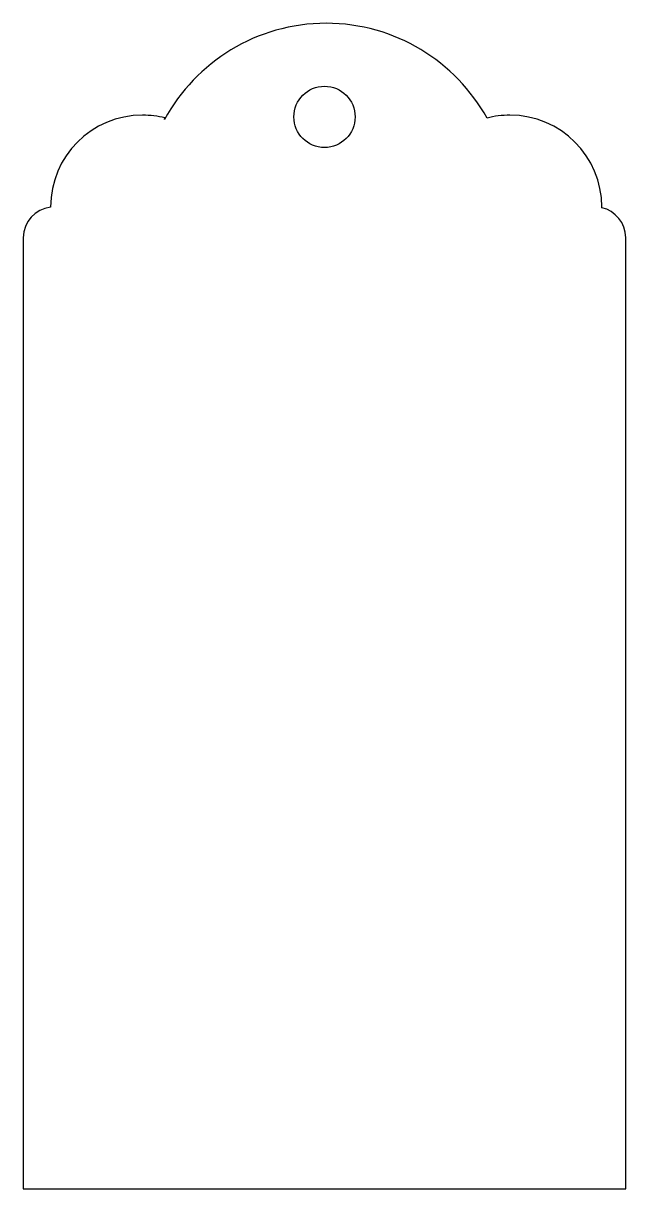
# Model space of a CAD drawing. Header units: centimetres. Extents: x -4.7 to 4.7, y -9.1 to 9.1.
import ezdxf

# ---------------------------------------------------------------- set-up
doc = ezdxf.new("R2010")
doc.units = ezdxf.units.CM
doc.header["$MEASUREMENT"] = 0
doc.layers.add('Camada 1', color=7, linetype='Continuous')

msp = doc.modelspace()

# ---------------------------------------------------------------- linework, layer by layer
at = {"layer": 'Camada 1'}
for points, knots in [([(4.68312, -9.06198), (4.68312, -9.06198), (-4.68312, -9.06198), (-4.68312, -9.06198), (-4.68312, -9.06198), (-4.68312, -9.06198), (-4.68312, 5.72823), (-4.68312, 5.72823), (-4.68312, 5.72823), (-4.68312, 5.97347), (-4.49775, 6.1754), (-4.2595, 6.20162), (-4.2595, 6.20162), (-4.2595, 6.20162), (-4.25979, 6.20448), (-4.25979, 6.20448), (-4.25979, 6.20448), (-4.25979, 6.99355), (-3.62011, 7.63323), (-2.83104, 7.63323), (-2.83104, 7.63323), (-2.70997, 7.63323), (-2.59239, 7.61818), (-2.48012, 7.58981), (-2.48012, 7.58981), (-2.48012, 7.58981), (-2.48615, 7.56653), (-2.48615, 7.56653), (-2.48615, 7.56653), (-2.00226, 8.4573), (-1.05852, 9.06198), (0.02646, 9.06198), (0.02646, 9.06198), (1.10268, 9.06198), (2.03994, 8.46701), (2.52728, 7.58807), (2.52728, 7.58807), (2.52728, 7.58807), (2.52826, 7.5886), (2.52826, 7.5886), (2.52826, 7.5886), (2.64197, 7.61775), (2.76114, 7.63323), (2.88396, 7.63323), (2.88396, 7.63323), (3.67303, 7.63323), (4.31271, 6.99355), (4.31271, 6.20448), (4.31271, 6.20448), (4.31271, 6.20448), (4.31009, 6.19326), (4.31009, 6.19326), (4.31009, 6.19326), (4.5235, 6.14611), (4.68312, 5.95582), (4.68312, 5.72823), (4.68312, 5.72823), (4.68312, 5.72823), (4.68312, -9.06198), (4.68312, -9.06198)], [0, 0, 0, 0, 0.0625, 0.0625, 0.0625, 0.0625, 0.125, 0.125, 0.125, 0.125, 0.1875, 0.1875, 0.1875, 0.1875, 0.25, 0.25, 0.25, 0.25, 0.3125, 0.3125, 0.3125, 0.3125, 0.375, 0.375, 0.375, 0.375, 0.4375, 0.4375, 0.4375, 0.4375, 0.5, 0.5, 0.5, 0.5, 0.5625, 0.5625, 0.5625, 0.5625, 0.625, 0.625, 0.625, 0.625, 0.6875, 0.6875, 0.6875, 0.6875, 0.75, 0.75, 0.75, 0.75, 0.8125, 0.8125, 0.8125, 0.8125, 0.875, 0.875, 0.875, 0.875, 1, 1, 1, 1]), ([(0, 7.13052), (0.26302, 7.13052), (0.47625, 7.34375), (0.47625, 7.60677), (0.47625, 7.60677), (0.47625, 7.86979), (0.26302, 8.08302), (0, 8.08302), (0, 8.08302), (-0.26302, 8.08302), (-0.47625, 7.86979), (-0.47625, 7.60677), (-0.47625, 7.60677), (-0.47625, 7.34375), (-0.26302, 7.13052), (0, 7.13052)], [0, 0, 0, 0, 0.2, 0.2, 0.2, 0.2, 0.4, 0.4, 0.4, 0.4, 0.6, 0.6, 0.6, 0.6, 1, 1, 1, 1])]:
    msp.add_open_spline(points, degree=3, knots=knots, dxfattribs=at)

doc.saveas('drawing.dxf')
